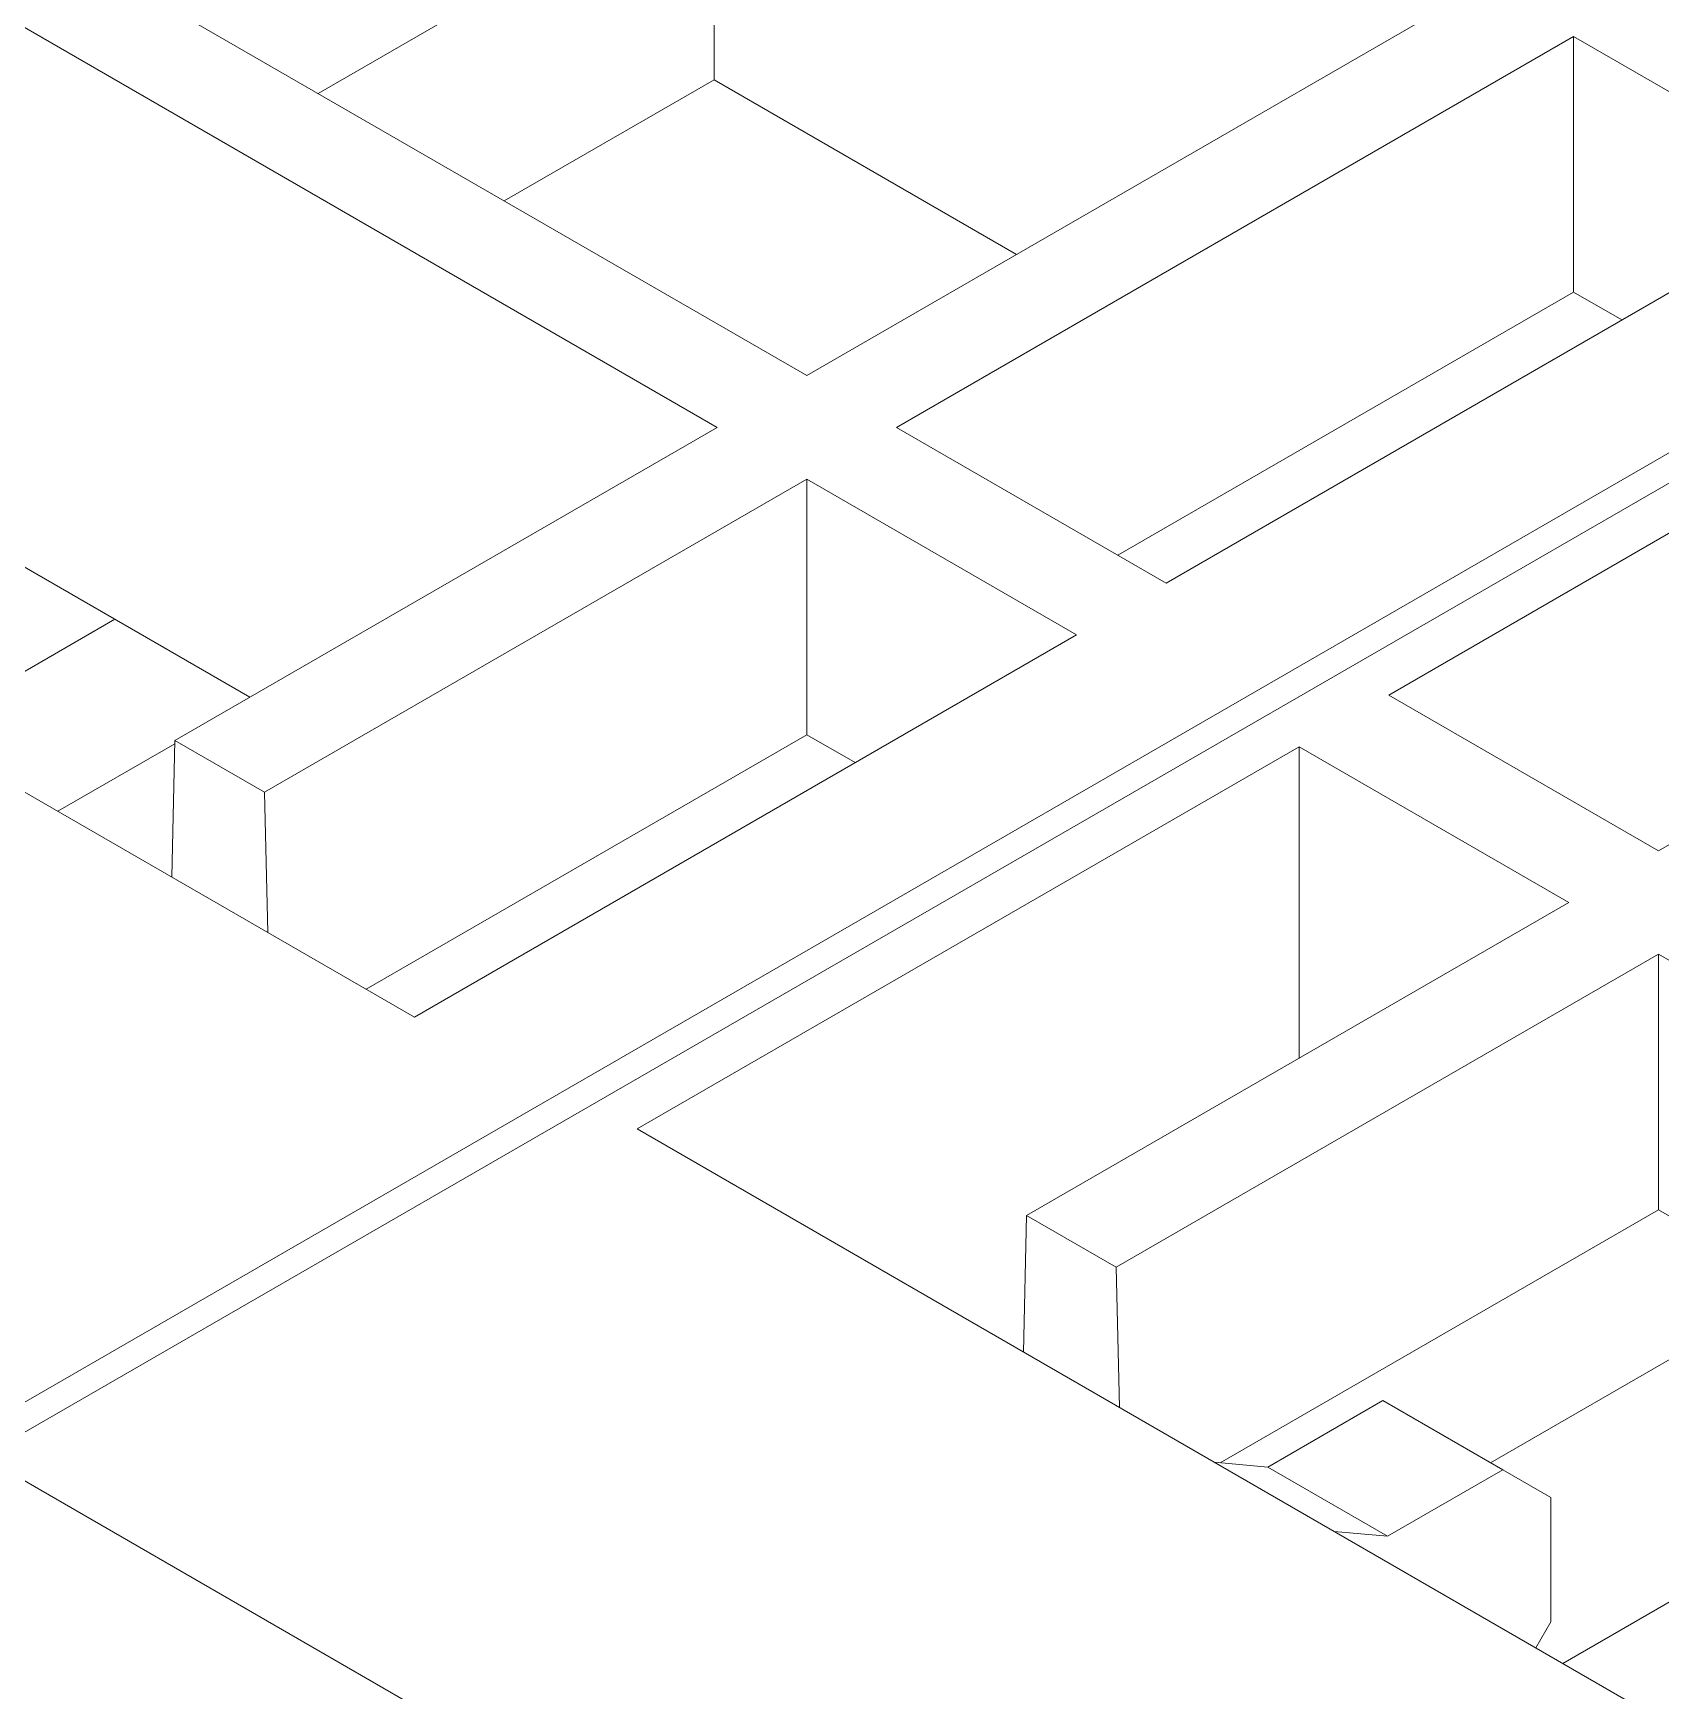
# Model space of a CAD drawing. Header units: inches. Extents: x 67578 to 72421, y -34894 to -31675.
# Drawn here: x 69749.47 to 69764.75, y -33319.32 to -33303.75 of the extents above; entities that cross this region are included whole.
import ezdxf

# ---------------------------------------------------------------- set-up
doc = ezdxf.new("R2010")
doc.units = ezdxf.units.IN
doc.header["$MEASUREMENT"] = 0

# ---------------------------------------------------------------- blocks, each defined once
blk = doc.blocks.new('ET200S')
at = {"lineweight": 0}
for p, q in [((98.1182, 19.2048), (119.6849, 31.6562)), ((97.9374, 18.9224), (119.5041, 31.3739)), ((102.6935, 28.5698), (100.3568, 27.2208)), ((102.6935, 28.5698), (102.6935, 27.302)), ((103.2407, 25.5558), (98.1132, 28.5161)), ((97.5838, 28.2105), (102.7113, 25.2502)), ((103.2407, 25.5558), (107.2368, 27.8629)), ((107.7662, 27.5573), (103.77, 25.2502)), ((107.7662, 27.5573), (107.7662, 26.0491)), ((107.7662, 27.5573), (109.3581, 26.6382)), ((101.4548, 26.5869), (102.6935, 27.302)), ((104.4794, 26.271), (102.6935, 27.302)), ((100.9254, 21.7696), (91.5552, 27.1794)), ((105.362, 24.3311), (109.3581, 26.6382)), ((107.7662, 26.0491), (105.0762, 24.4961)), ((108.052, 25.8841), (107.7662, 26.0491)), ((110.6719, 25.9779), (106.6757, 23.6707)), ((99.5112, 23.4026), (102.7113, 25.2502)), ((105.362, 24.3311), (103.77, 25.2502)), ((108.2677, 22.7516), (112.2638, 25.0587)), ((103.2407, 24.9446), (100.0406, 23.097)), ((103.2407, 24.9446), (103.2407, 23.4364)), ((103.2407, 24.9446), (104.8327, 24.0255)), ((99.9539, 23.6582), (98.168, 24.6893)), ((98.0082, 23.4539), (99.158, 24.1177)), ((100.9254, 21.7696), (104.8327, 24.0255)), ((108.2677, 22.7516), (106.6757, 23.6707)), ((99.5112, 23.4026), (99.4927, 22.5968)), ((100.0406, 23.097), (99.5112, 23.4026)), ((103.2407, 23.4364), (100.6396, 21.9346)), ((103.5265, 23.2714), (103.2407, 23.4364)), ((99.5107, 23.3825), (98.8213, 22.9844)), ((106.1464, 23.3651), (102.2392, 21.1093)), ((106.1464, 23.3651), (106.1464, 21.5269)), ((106.1464, 23.3651), (107.7384, 22.446)), ((100.0591, 22.2698), (100.0406, 23.097)), ((104.5382, 20.5984), (107.7384, 22.446)), ((108.2677, 22.1404), (105.0676, 20.2928)), ((108.2677, 22.1404), (108.2677, 20.6322)), ((108.2677, 22.1404), (113.3952, 19.1801)), ((111.6093, 15.6995), (102.2392, 21.1093)), ((104.5197, 19.7926), (104.5382, 20.5984)), ((105.0676, 20.2928), (104.5382, 20.5984)), ((108.2677, 20.6322), (105.6811, 19.1388)), ((108.5354, 20.4776), (108.2677, 20.6322)), ((105.0676, 20.2928), (105.0861, 19.4656)), ((108.8519, 20.0491), (107.2769, 19.1397)), ((106.6414, 19.5066), (105.961, 19.1138)), ((106.6414, 19.5066), (107.3485, 19.0984)), ((108.2678, 13.4647), (98.3682, 19.18)), ((105.961, 19.1138), (105.6468, 19.1419)), ((105.961, 19.1138), (106.6681, 18.7056)), ((107.3485, 19.0984), (106.6681, 18.7056)), ((107.3485, 19.0984), (107.6313, 18.9351)), ((107.6313, 18.2002), (107.6313, 18.9351)), ((106.6681, 18.7056), (106.3539, 18.7336)), ((107.7021, 17.9553), (108.8519, 18.6191)), ((107.6313, 18.2002), (107.543, 18.0472))]:
    blk.add_line(p, q, dxfattribs=at)

msp = doc.modelspace()

# ---------------------------------------------------------------- block references
at = {"xscale": 1.59100124616462, "yscale": 1.59100124616462, "zscale": 1.59100124616462}
msp.add_blockref('ET200S', (69592.479, -33347.624), dxfattribs=at)

doc.saveas('drawing.dxf')
